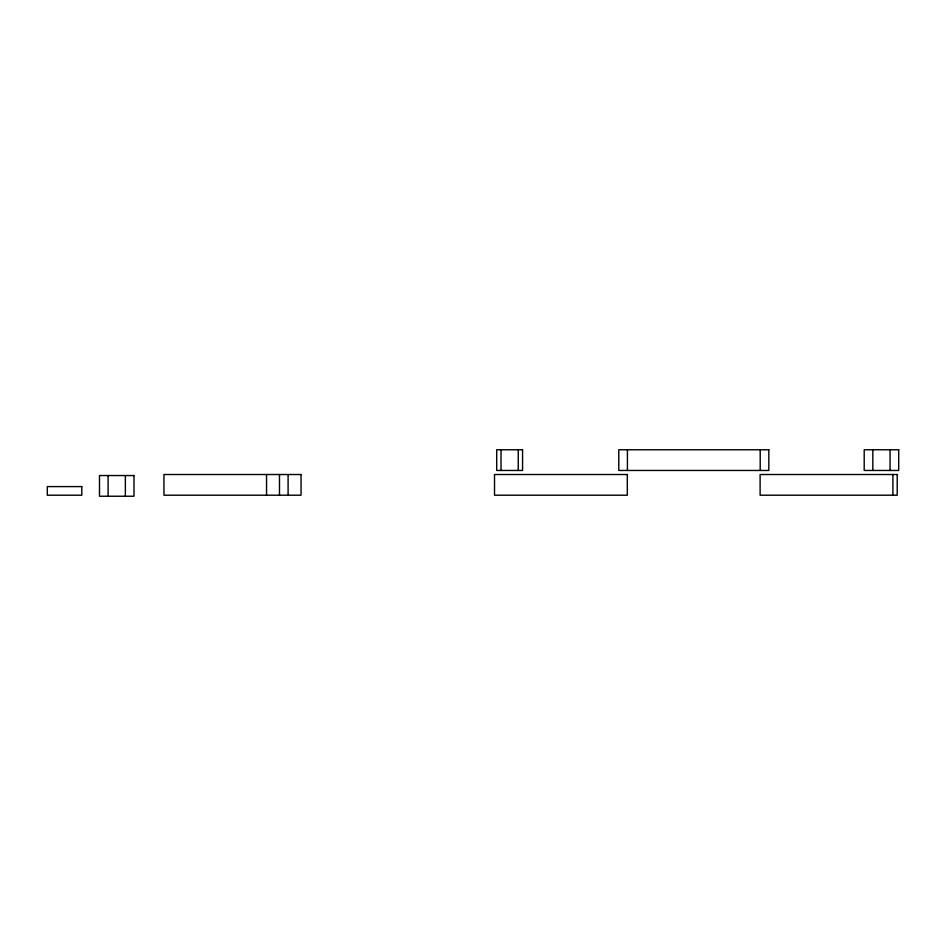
<?xml version="1.0" encoding="UTF-8"?>
<svg xmlns="http://www.w3.org/2000/svg" width="946" height="946" viewBox="0 0 946 946"><rect width="100%" height="100%" fill="white"/><g stroke="black" fill="none" stroke-linecap="round" stroke-linejoin="round"><path stroke-width="1.42" d="M892.906 474.514L892.906 495.207M890.08 449.764L890.08 470.458M872.827 449.764L872.827 470.458M760.206 449.764L760.206 470.458M627.411 449.764L627.411 470.458M518.254 449.764L518.254 470.458M501.013 449.764L501.013 470.458M288.104 474.514L288.104 495.207M279.484 474.514L279.484 495.207M266.547 474.514L266.547 495.207M125.369 475.542L125.369 496.236M108.116 475.542L108.116 496.236M522.57 449.764L496.697 449.764L496.697 470.458L522.57 470.458L522.57 449.764M768.826 449.764L618.79 449.764L618.79 470.458L768.826 470.458L768.826 449.764M898.7 449.764L864.206 449.764L864.206 470.458L898.7 470.458L898.7 449.764M301.041 474.514L163.942 474.514L163.942 495.207L301.041 495.207L301.041 474.514M627.316 474.514L494.522 474.514L494.522 495.207L627.316 495.207L627.316 474.514M897.21 474.514L760.111 474.514L760.111 495.207L897.21 495.207L897.21 474.514M133.989 475.542L99.496 475.542L99.496 496.236L133.989 496.236L133.989 475.542M81.794 486.587L47.3 486.587L47.3 495.207L81.794 495.207L81.794 486.587"/></g></svg>
